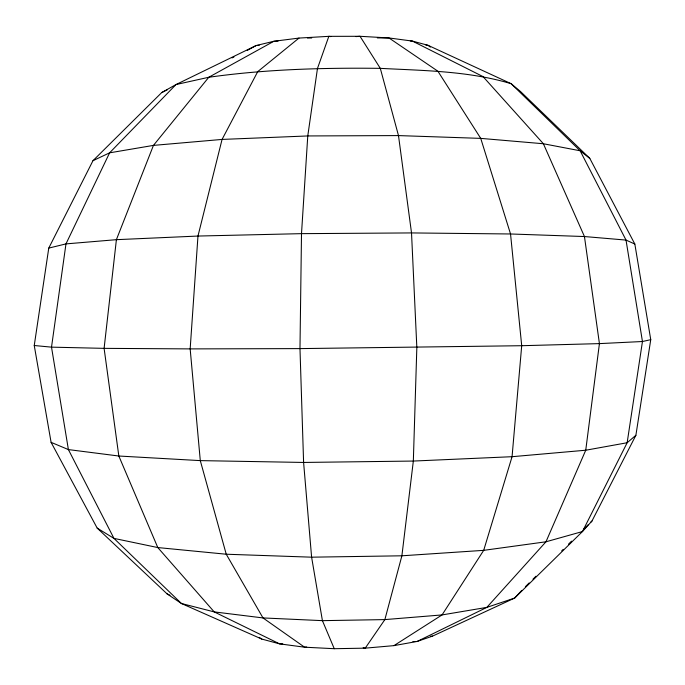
<?xml version="1.0" encoding="UTF-8"?>
<svg xmlns="http://www.w3.org/2000/svg" width="685" height="685" viewBox="0 0 685 685"><rect width="100%" height="100%" fill="white"/><g stroke="black" fill="none" stroke-linecap="round" stroke-linejoin="round"><path stroke-width="1.03" d="M34.25 345.514L48.763 248.098L92.972 160.692L161.728 92.552L175.976 84.563L256.087 45.561L273.854 41.28L298.985 38.077L328.834 36.339L360.027 36.296L388.96 37.949L412.404 41.083L427.971 45.287L511.138 83.698L520.531 91.542L589.811 158.406L634.841 244.048L650.75 339.674L635.885 435.292L591.977 521.011L582.456 531.551L514.658 598.056L432.552 636.117L417.165 641.443L393.943 645.63L365.233 648.156L334.254 648.704L304.577 647.197L279.557 643.849L261.824 639.079L181.448 603.511L167.097 593.895L97.184 528.101L51.092 442.339L34.25 345.514L51.512 347.149L104.103 348.357L190.165 348.896L299.979 348.605L521.705 345.711L599.426 343.613L642.453 341.515L650.75 339.674M521.747 590.436L514.658 598.056L486.838 607.381L417.165 641.443M525.395 586.66L529.18 582.935M532.956 579.202L535.987 576.213M561.717 550.851L563.224 549.361M568.524 544.138L571.547 541.15M583.654 529.214L588.201 524.744M590.47 522.501L591.977 521.011M635.885 435.292L627.152 442.741L582.456 531.551L545.971 541.792L483.696 550.346L401.889 555.8L311.606 557.179L226.238 554.225L157.798 547.563L113.958 538.393L97.184 528.101M298.985 38.077L257.731 71.625L222.068 139.423L197.974 236.051L190.165 348.896L200.294 460.62L226.238 554.225L262.997 617.93L304.577 647.197L306.683 647.017M393.943 645.63L442.056 614.924L486.838 607.381L545.971 541.792L585.744 450.225L599.426 343.613L584.451 236.539L543.385 143.747L483.045 76.609L412.404 41.083L410.281 40.98M247.259 50.407L256.087 45.561L259.247 45.27M161.728 92.552L167.431 89.744M232.052 57.9L233.953 56.966M92.972 160.692L109.6 152.832L153.449 145.391L222.068 139.423L307.77 135.947L398.49 135.587L480.733 138.379L543.385 143.747L580.135 150.768L589.811 158.406M48.763 248.098L65.974 243.894L116.399 239.673L197.974 236.051L301.503 233.653L411.522 232.926L510.539 233.979L584.451 236.539L626.021 240.084L634.841 244.048M430.428 636.296L432.552 636.117M355.883 36.613L360.027 36.296L380.303 68.354L398.49 135.587L411.522 232.926L416.84 347.483L413.338 461.056L401.889 555.8L384.867 619.6L365.233 648.156L363.17 647.685M278.076 41.057L273.854 41.28L208.779 77.268L175.976 84.563L109.6 152.832L65.974 243.894L51.512 347.149L68.397 449.583L113.958 538.393L181.448 603.511L214.225 611.902L262.997 617.93L322.421 620.653L384.867 619.6L442.056 614.924L483.696 550.346L512.063 456.698L521.705 345.711L510.539 233.979L480.733 138.379L437.895 71.223L388.96 37.949L377.332 37.915M412.892 641.571L415.024 641.511M307.462 38.017L311.701 37.992M282.751 643.84L279.557 643.849L214.225 611.902L157.798 547.563L118.83 456.022L104.103 348.357L116.399 239.673L153.449 145.391L208.779 77.268C265.583 69.253 323.012 67.669 380.303 68.354C424.118 70.649 468.78 70.957 511.138 83.698L580.135 150.768L626.021 240.084L642.453 341.515L627.152 442.741L585.744 450.225L512.063 456.698L413.338 461.056L303.601 462.444L200.294 460.62L118.83 456.022L68.397 449.583L51.092 442.339M425.856 45.107L427.971 45.287M330.923 36.605L328.834 36.339L317.463 68.491L307.77 135.947L301.503 233.653L299.979 348.605L303.601 462.444L311.606 557.179L322.421 620.653L334.254 648.704M167.097 593.895L169.991 595.231M259.161 637.392L261.824 639.079M428.767 45.886L430.377 47.094"/></g></svg>
